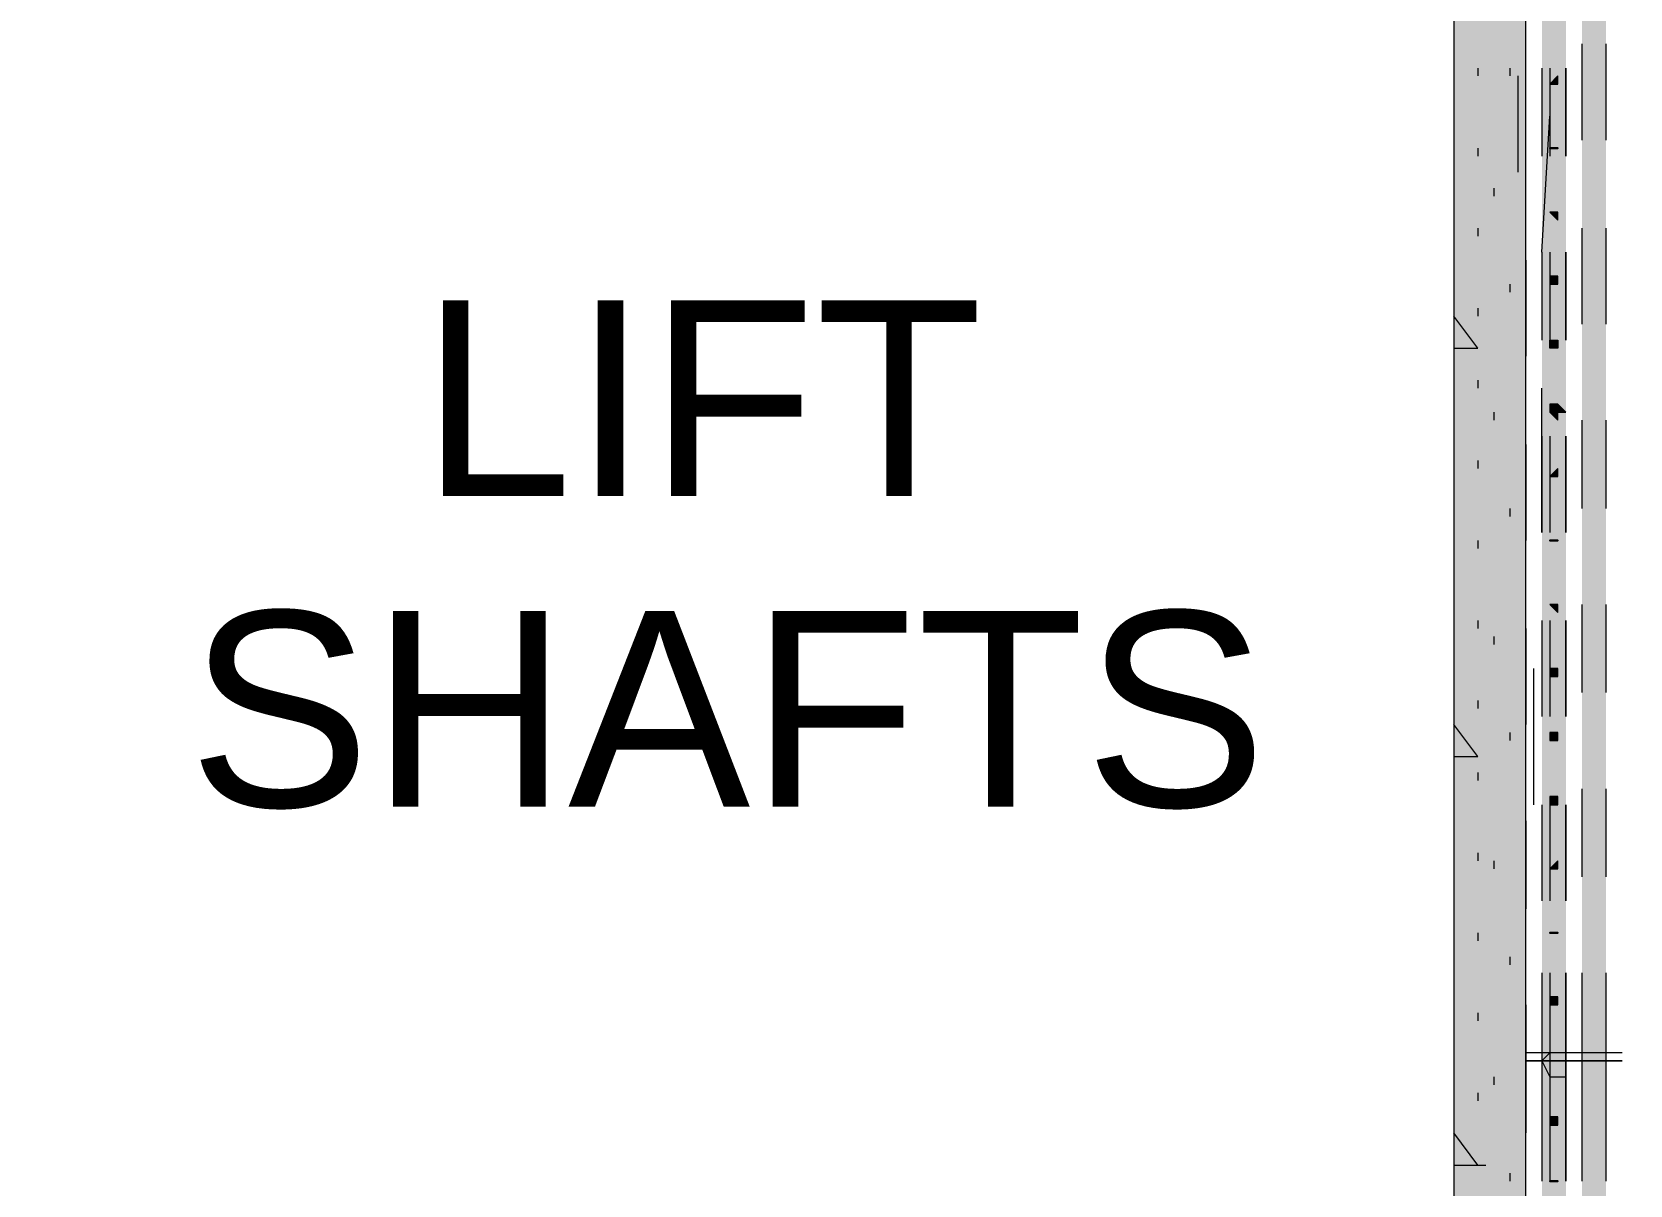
# Model space of a CAD drawing. Header units: inches. Extents: x 0.12 to 8.16, y 2.81 to 8.2.
# Drawn here: x 5.1242 to 5.4567, y 6.0258 to 6.2658 of the extents above; entities that cross this region are included whole.
import ezdxf

# ---------------------------------------------------------------- set-up
doc = ezdxf.new("R2010")
doc.units = ezdxf.units.IN
doc.header["$MEASUREMENT"] = 0
for name, color, linetype, true_color in [('PDF_Geometry', 7, 'Continuous', 0x029e21), ('PDF_Solid Fills', 7, 'Continuous', 0xffffff), ('PDF_Text', 7, 'Continuous', 0x5555ff)]:
    doc.layers.add(name, color=color, linetype=linetype, true_color=true_color)
doc.styles.add('PDF F2', font='arial.ttf')

msp = doc.modelspace()

# ---------------------------------------------------------------- hatches: boundary and pattern name
at = {"layer": 'PDF_Solid Fills', "transparency": 33554559}
for points in [[(5.44667, 6.33833), (5.44833, 6.345), (5.44833, 6.34333), (5.45, 6.34333), (5.45, 6.34167), (5.45, 6.34), (5.45167, 6.34), (5.45167, 6.33833), (5.45167, 6.33667), (5.45167, 6.335), (5.45167, 6.335), (5.45167, 6.33167), (5.45167, 6.06), (5.45167, 6.05833), (5.45167, 6.055), (5.44667, 6.055), (5.44667, 6.05833), (5.44667, 6.06), (5.44667, 6.33167), (5.44667, 6.335), (5.44667, 6.33667), (5.44667, 6.33667)], [(5.43833, 6.33), (5.44, 6.33667), (5.44, 6.33667), (5.44167, 6.335), (5.44167, 6.33333), (5.44333, 6.33167), (5.44333, 6.33167), (5.44333, 6.33), (5.44333, 6.32833), (5.44333, 6.32667), (5.44333, 6.32667), (5.44333, 6.32333), (5.44333, 6.06), (5.44333, 6.05833), (5.44333, 6.055), (5.43833, 6.055), (5.43833, 6.05833), (5.43833, 6.06), (5.43833, 6.32333), (5.43833, 6.32667), (5.43833, 6.32833), (5.43833, 6.32833), (5.43833, 6.33)], [(5.43833, 6.33167), (5.44, 6.335), (5.44, 6.335), (5.44167, 6.335), (5.44167, 6.33333), (5.44167, 6.33167), (5.44167, 6.33167), (5.44167, 6.33), (5.44333, 6.32833), (5.44333, 6.32667), (5.44333, 6.32667), (5.44333, 6.32333), (5.44333, 6.06), (5.44333, 6.05833), (5.44333, 6.055), (5.44, 6.055), (5.44, 6.05833), (5.44, 6.06), (5.43833, 6.32333), (5.43833, 6.32667), (5.43833, 6.32833), (5.43833, 6.33), (5.43833, 6.33), (5.43833, 6.33167), (5.43833, 6.33167), (5.43833, 6.33167)], [(5.44167, 6.255), (5.44167, 6.255), (5.44167, 6.255), (5.44, 6.255), (5.44, 6.255), (5.44, 6.255), (5.44167, 6.25667), (5.44167, 6.255)], [(5.44167, 6.22833), (5.44167, 6.22833), (5.44167, 6.22667), (5.44, 6.22833), (5.44, 6.22833), (5.44, 6.22833), (5.44167, 6.22833), (5.44167, 6.22833)], [(5.44167, 6.215), (5.44167, 6.21333), (5.44167, 6.21333), (5.44, 6.21333), (5.44, 6.215), (5.44, 6.215), (5.44167, 6.215), (5.44167, 6.215)], [(5.44167, 6.20167), (5.44167, 6.2), (5.44167, 6.2), (5.44, 6.2), (5.44, 6.20167), (5.44, 6.20167), (5.44167, 6.20167), (5.44167, 6.20167)], [(5.44333, 6.18667), (5.44167, 6.18667), (5.44167, 6.185), (5.44, 6.18667), (5.44, 6.18667), (5.44, 6.18833), (5.44167, 6.18833), (5.44167, 6.18833)], [(5.44167, 6.17333), (5.44167, 6.17333), (5.44167, 6.17333), (5.44, 6.17333), (5.44, 6.17333), (5.44, 6.17333), (5.44167, 6.175), (5.44167, 6.17333)], [(5.44167, 6.14667), (5.44167, 6.14667), (5.44167, 6.145), (5.44, 6.14667), (5.44, 6.14667), (5.44, 6.14667), (5.44167, 6.14667), (5.44167, 6.14667)], [(5.44167, 6.13333), (5.44167, 6.13167), (5.44167, 6.13167), (5.44, 6.13167), (5.44, 6.13333), (5.44, 6.13333), (5.44167, 6.13333), (5.44167, 6.13333)], [(5.44167, 6.11833), (5.44167, 6.11833), (5.44167, 6.11833), (5.44, 6.11833), (5.44, 6.11833), (5.44, 6.12), (5.44167, 6.12), (5.44167, 6.12)], [(5.44167, 6.105), (5.44167, 6.105), (5.44167, 6.105), (5.44, 6.105), (5.44, 6.105), (5.44, 6.10667), (5.44167, 6.10667), (5.44167, 6.10667)], [(5.44167, 6.09167), (5.44167, 6.09167), (5.44167, 6.09167), (5.44, 6.09167), (5.44, 6.09167), (5.44, 6.09167), (5.44167, 6.09333), (5.44167, 6.09167)], [(5.44167, 6.065), (5.44167, 6.06333), (5.44167, 6.06333), (5.44, 6.06333), (5.44, 6.065), (5.44, 6.065), (5.44167, 6.065), (5.44167, 6.065)], [(5.43833, 6.055), (5.44333, 6.055), (5.44333, 6.05167), (5.44333, 6.05167), (5.44333, 6.05), (5.44333, 5.83), (5.44333, 5.82667), (5.44333, 5.825), (5.44333, 5.825), (5.44333, 5.82333), (5.44333, 5.82333), (5.44333, 5.82), (5.43833, 5.82), (5.43833, 5.82333), (5.43833, 5.82333), (5.43833, 5.825), (5.43833, 5.825), (5.43833, 5.82667), (5.43833, 5.83), (5.43833, 6.05), (5.43833, 6.05167), (5.43833, 6.05167)], [(5.44, 6.055), (5.44333, 6.055), (5.44333, 6.05167), (5.44333, 6.05), (5.44333, 5.83), (5.44333, 5.82667), (5.44333, 5.825), (5.44333, 5.825), (5.44333, 5.82333), (5.44333, 5.82333), (5.44333, 5.82), (5.44, 5.82), (5.44, 5.82333), (5.44, 5.82333), (5.44, 5.825), (5.44, 5.825), (5.44, 5.82667), (5.44, 5.83), (5.44, 6.05), (5.44, 6.05167)], [(5.44667, 6.055), (5.45167, 6.055), (5.45167, 6.05167), (5.45167, 6.05167), (5.45167, 6.05), (5.45167, 5.83), (5.45167, 5.82667), (5.45167, 5.825), (5.45167, 5.825), (5.45167, 5.82333), (5.45167, 5.82333), (5.45167, 5.82), (5.44667, 5.82), (5.44667, 5.82333), (5.44667, 5.82333), (5.44667, 5.825), (5.44667, 5.825), (5.44667, 5.82667), (5.44667, 5.83), (5.44667, 6.05), (5.44667, 6.05167), (5.44667, 6.05167)], [(5.44333, 6.05167), (5.44333, 6.04833), (5.44167, 6.04833), (5.44, 6.04833), (5.43833, 6.05167), (5.44, 6.05333), (5.44167, 6.05333), (5.44333, 6.05333)], [(5.44167, 6.03833), (5.44167, 6.03833), (5.44167, 6.03833), (5.44, 6.03833), (5.44, 6.03833), (5.44, 6.04), (5.44167, 6.04), (5.44167, 6.04)]]:
    msp.add_hatch(color=256, dxfattribs=at).paths.add_polyline_path(points)

# ---------------------------------------------------------------- linework, layer by layer
at = {"layer": 'PDF_Geometry', "color": 7, "lineweight": 9}
msp.add_lwpolyline([(5.435, 6.01333), (5.435, 6.31333), (5.43333, 6.31333), (5.43333, 6.32667), (5.10667, 6.32667), (5.10667, 6.31333), (5.10667, 6), (5.10667, 5.98667), (5.10667, 5.68667), (5.10667, 5.67333), (5.43333, 5.67333), (5.43333, 5.68667)], dxfattribs=at)
msp.add_lwpolyline([(5.42, 6.01333), (5.12, 6.01333), (5.12, 6.31333), (5.42, 6.31333)], close=True, dxfattribs=at)
at = {"layer": 'PDF_Geometry', "color": 161, "lineweight": 13, "true_color": 0xaaaaff}
for points in [[(5.44667, 6.26333), (5.44667, 6.24333)], [(5.45167, 6.24333), (5.45167, 6.26333)], [(5.43833, 6.25833), (5.43833, 6.24)], [(5.44, 6.25833), (5.44, 6.24)], [(5.43333, 6.25667), (5.43333, 6.23667)], [(5.44, 6.255), (5.44, 6.255)], [(5.44, 6.255), (5.44, 6.255)], [(5.44167, 6.255), (5.44167, 6.255)], [(5.44167, 6.255), (5.44167, 6.255)], [(5.44167, 6.255), (5.44167, 6.255)], [(5.44, 6.24167), (5.44, 6.24167)], [(5.44, 6.24167), (5.44, 6.24167)], [(5.44167, 6.24167), (5.44167, 6.24167)], [(5.44167, 6.24167), (5.44167, 6.24167)], [(5.44167, 6.24167), (5.44167, 6.24167)], [(5.44167, 6.24167), (5.44167, 6.24167)], [(5.44, 6.22833), (5.44, 6.22833)], [(5.44, 6.22833), (5.44, 6.22833)], [(5.44167, 6.22833), (5.44167, 6.22833)], [(5.44167, 6.22833), (5.44167, 6.22833)], [(5.44167, 6.22833), (5.44167, 6.22833)], [(5.44667, 6.225), (5.44667, 6.205)], [(5.45167, 6.205), (5.45167, 6.225)], [(5.435, 6.21833), (5.435, 6.19833)], [(5.43833, 6.22), (5.43833, 6.20167)], [(5.44, 6.22), (5.44, 6.20167), (5.44167, 6.20167), (5.44167, 6.2), (5.44, 6.2), (5.44, 6.20167)], [(5.44, 6.215), (5.44, 6.215)], [(5.44167, 6.215), (5.44167, 6.215)], [(5.44167, 6.215), (5.44167, 6.215)], [(5.44167, 6.21333), (5.44167, 6.21333)], [(5.44, 6.20167), (5.44, 6.20167)], [(5.44167, 6.20167), (5.44167, 6.20167)], [(5.44167, 6.20167), (5.44167, 6.20167)], [(5.44167, 6.2), (5.44167, 6.2)], [(5.44167, 6.18833), (5.44167, 6.18833)], [(5.44, 6.18667), (5.44, 6.18667)], [(5.44667, 6.185), (5.44667, 6.16667)], [(5.45167, 6.16667), (5.45167, 6.185)], [(5.43833, 6.18167), (5.43833, 6.16167)], [(5.44, 6.18167), (5.44, 6.16167)], [(5.435, 6.18), (5.435, 6.16)], [(5.44, 6.17333), (5.44, 6.17333)], [(5.44, 6.17333), (5.44, 6.17333)], [(5.44167, 6.17333), (5.44167, 6.17333)], [(5.44167, 6.17333), (5.44167, 6.17333)], [(5.44167, 6.17333), (5.44167, 6.17333)], [(5.44, 6.16), (5.44, 6.16)], [(5.44, 6.16), (5.44, 6.16)], [(5.44167, 6.16), (5.44167, 6.16)], [(5.44167, 6.16), (5.44167, 6.16)], [(5.44167, 6.16), (5.44167, 6.16)], [(5.44167, 6.16), (5.44167, 6.16)], [(5.44, 6.14667), (5.44, 6.14667)], [(5.44, 6.14667), (5.44, 6.14667)], [(5.44167, 6.14667), (5.44167, 6.14667)], [(5.44167, 6.14667), (5.44167, 6.14667)], [(5.44167, 6.14667), (5.44167, 6.14667)], [(5.44667, 6.14667), (5.44667, 6.12833)], [(5.45167, 6.12833), (5.45167, 6.14667)], [(5.435, 6.14167), (5.435, 6.12167)], [(5.43833, 6.14333), (5.43833, 6.12333)], [(5.44, 6.14333), (5.44, 6.12333)], [(5.44, 6.13333), (5.44, 6.13333)], [(5.44167, 6.13333), (5.44167, 6.13333)], [(5.44167, 6.13333), (5.44167, 6.13333)], [(5.44167, 6.13167), (5.44167, 6.13167)], [(5.44, 6.11833), (5.44, 6.11833)], [(5.44167, 6.12), (5.44167, 6.12)], [(5.44167, 6.11833), (5.44167, 6.11833)], [(5.44167, 6.11833), (5.44167, 6.11833)], [(5.44667, 6.10833), (5.44667, 6.09)], [(5.45167, 6.09), (5.45167, 6.10833)], [(5.43833, 6.105), (5.43833, 6.085)], [(5.44, 6.105), (5.44167, 6.105), (5.44167, 6.10667), (5.44, 6.10667), (5.44, 6.105), (5.44, 6.085)], [(5.44, 6.105), (5.44, 6.105)], [(5.44167, 6.10667), (5.44167, 6.10667)], [(5.44167, 6.105), (5.44167, 6.105)], [(5.44167, 6.105), (5.44167, 6.105)], [(5.435, 6.10167), (5.435, 6.08333)], [(5.44, 6.09167), (5.44, 6.09167)], [(5.44, 6.09167), (5.44, 6.09167)], [(5.44167, 6.09167), (5.44167, 6.09167)], [(5.44167, 6.09167), (5.44167, 6.09167)], [(5.44167, 6.09167), (5.44167, 6.09167)], [(5.44, 6.07833), (5.44, 6.07833)], [(5.44, 6.07833), (5.44, 6.07833)], [(5.44167, 6.07833), (5.44167, 6.07833)], [(5.44167, 6.07833), (5.44167, 6.07833)], [(5.44167, 6.07833), (5.44167, 6.07833)], [(5.44167, 6.07833), (5.44167, 6.07833)], [(5.43833, 6.07), (5.43833, 6.06), (5.43833, 6.05833), (5.43833, 6.055), (5.43833, 6.05167), (5.43833, 6.05), (5.43833, 6.02667)], [(5.44, 6.07), (5.44, 6.06), (5.44, 6.05833), (5.44, 6.055), (5.44, 6.05167), (5.44, 6.05), (5.44, 6.02667), (5.44167, 6.02667), (5.44, 6.02667)], [(5.44667, 6.07), (5.44667, 6.06), (5.44667, 6.05833), (5.44667, 6.055), (5.44667, 6.05167), (5.44667, 6.05), (5.44667, 6.02667)], [(5.45167, 6.02667), (5.45167, 6.05), (5.45167, 6.05167), (5.45167, 6.055), (5.45167, 6.05833), (5.45167, 6.06), (5.45167, 6.07)], [(5.44, 6.065), (5.44, 6.065)], [(5.44167, 6.065), (5.44167, 6.065)], [(5.44167, 6.065), (5.44167, 6.065)], [(5.435, 6.06333), (5.435, 6.05167), (5.455, 6.05167), (5.435, 6.05167), (5.435, 6.03667)], [(5.44167, 6.06333), (5.44167, 6.06333)], [(5.455, 6.05333), (5.435, 6.05333)], [(5.44, 6.03833), (5.44, 6.03833)], [(5.44167, 6.04), (5.44167, 6.04)], [(5.44167, 6.03833), (5.44167, 6.03833)], [(5.44167, 6.03833), (5.44167, 6.03833)], [(5.44, 6.02667), (5.44, 6.02667)], [(5.44, 6.02667), (5.44, 6.02667)], [(5.44167, 6.02667), (5.44167, 6.02667)], [(5.44167, 6.02667), (5.44167, 6.02667)], [(5.44167, 6.02667), (5.44167, 6.02667)], [(5.44167, 6.02667), (5.44167, 6.02667)]]:
    msp.add_lwpolyline(points, dxfattribs=at)
at = {"layer": 'PDF_Geometry', "color": 85, "lineweight": 13, "true_color": 0x68b353}
for points in [[(5.425, 6.25833), (5.425, 6.25667)], [(5.43167, 6.25833), (5.43167, 6.25667)], [(5.425, 6.24167), (5.425, 6.24)], [(5.42833, 6.23333), (5.42833, 6.23167)], [(5.425, 6.225), (5.425, 6.22333)], [(5.43167, 6.21333), (5.43167, 6.21167)], [(5.425, 6.20833), (5.425, 6.20667)], [(5.42, 6.2), (5.425, 6.2), (5.42, 6.20667)], [(5.425, 6.19333), (5.425, 6.19167)], [(5.42833, 6.18667), (5.42833, 6.185)], [(5.425, 6.17667), (5.425, 6.175)], [(5.43167, 6.16667), (5.43167, 6.165)], [(5.425, 6.16), (5.425, 6.15833)], [(5.425, 6.14333), (5.425, 6.14167)], [(5.42833, 6.14), (5.42833, 6.13833)], [(5.425, 6.12667), (5.425, 6.125)], [(5.42, 6.115), (5.425, 6.115), (5.42, 6.12167)], [(5.43167, 6.12), (5.43167, 6.11833)], [(5.425, 6.11167), (5.425, 6.11)], [(5.425, 6.095), (5.425, 6.09333)], [(5.42833, 6.09333), (5.42833, 6.09167)], [(5.425, 6.07833), (5.425, 6.07667)], [(5.43167, 6.07333), (5.43167, 6.07167)], [(5.425, 6.06167), (5.425, 6.06)], [(5.42833, 6.04833), (5.42833, 6.04667)], [(5.425, 6.045), (5.425, 6.04333)], [(5.42, 6.03), (5.425, 6.03), (5.42, 6.03667)], [(5.425, 6.03), (5.42667, 6.03)], [(5.43167, 6.02833), (5.43167, 6.02667)]]:
    msp.add_lwpolyline(points, dxfattribs=at)
at = {"layer": 'PDF_Geometry', "color": 161, "lineweight": 13, "true_color": 0xaaaaff}
for points in [[(5.44333, 6.25833), (5.44333, 6.24)], [(5.44167, 6.255), (5.44167, 6.25667), (5.44, 6.255)], [(5.44167, 6.24167), (5.44, 6.24167)], [(5.44167, 6.22833), (5.44, 6.22833), (5.44167, 6.22667)], [(5.44333, 6.22), (5.44333, 6.20167)], [(5.44167, 6.215), (5.44, 6.215), (5.44, 6.21333), (5.44167, 6.21333)], [(5.44333, 6.18667), (5.44167, 6.18833), (5.44, 6.18833), (5.44, 6.18667), (5.44167, 6.185), (5.44167, 6.18667)], [(5.44333, 6.18167), (5.44333, 6.16167)], [(5.44167, 6.17333), (5.44167, 6.175), (5.44, 6.17333)], [(5.44167, 6.16), (5.44, 6.16)], [(5.44167, 6.14667), (5.44, 6.14667), (5.44167, 6.145)], [(5.44333, 6.14333), (5.44333, 6.12333)], [(5.44167, 6.13333), (5.44, 6.13333), (5.44, 6.13167), (5.44167, 6.13167)], [(5.44167, 6.11833), (5.44167, 6.12), (5.44, 6.12), (5.44, 6.11833)], [(5.44333, 6.105), (5.44333, 6.085)], [(5.44167, 6.09167), (5.44167, 6.09333), (5.44, 6.09167)], [(5.44167, 6.07833), (5.44, 6.07833)], [(5.44333, 6.07), (5.44333, 6.06), (5.44333, 6.05833), (5.44333, 6.055), (5.44333, 6.05167), (5.44333, 6.05), (5.44333, 6.02667), (5.44333, 6.05), (5.44333, 6.05167), (5.44333, 6.055), (5.44333, 6.05833), (5.44333, 6.06)], [(5.44167, 6.065), (5.44, 6.065), (5.44, 6.06333), (5.44167, 6.06333)], [(5.44333, 6.05167), (5.44333, 6.05333), (5.44167, 6.05333), (5.44, 6.05333), (5.43833, 6.05167), (5.44, 6.04833), (5.44167, 6.04833), (5.44333, 6.04833)], [(5.44167, 6.03833), (5.44167, 6.04), (5.44, 6.04), (5.44, 6.03833)]]:
    msp.add_lwpolyline(points, close=True, dxfattribs=at)
at = {"layer": 'PDF_Geometry', "color": 7, "lineweight": 13}
for points in [[(5.43833, 6.22), (5.44, 6.24833)], [(5.43833, 6.16167), (5.43833, 6.19167)], [(5.43667, 6.105), (5.43667, 6.13333)], [(5.435, 6.04667), (5.435, 6.07667)]]:
    msp.add_lwpolyline(points, dxfattribs=at)
at = {"layer": 'PDF_Geometry', "color": 7, "lineweight": 25}
for points in [[(5.44167, 6.24167), (5.44167, 6.24167), (5.44167, 6.24167), (5.44, 6.24167), (5.44, 6.24167), (5.44, 6.24167), (5.44167, 6.24167), (5.44167, 6.24167)], [(5.44167, 6.16), (5.44167, 6.16), (5.44167, 6.16), (5.44, 6.16), (5.44, 6.16), (5.44, 6.16), (5.44167, 6.16), (5.44167, 6.16)], [(5.44167, 6.07833), (5.44167, 6.07833), (5.44167, 6.07833), (5.44, 6.07833), (5.44, 6.07833), (5.44, 6.07833), (5.44167, 6.07833), (5.44167, 6.07833)], [(5.44167, 6.02667), (5.44167, 6.02667), (5.44167, 6.02667), (5.44, 6.02667), (5.44, 6.02667), (5.44, 6.02667), (5.44167, 6.02667), (5.44167, 6.02667)]]:
    msp.add_lwpolyline(points, close=True, dxfattribs=at)
for centre, radius in [((5.55583, 5.9375), 0.11419), ((5.56333, 5.9375), 0.11418), ((5.56417, 5.9375), 0.11419)]:
    msp.add_circle(centre, radius, dxfattribs=at)
at = {"layer": 'PDF_Solid Fills', "lineweight": 25, "transparency": 33554559}
msp.add_solid([(5.42, 6.31333), (5.435, 6.31333), (5.42, 6.01333), (5.435, 6.01333)], dxfattribs=at)

# ---------------------------------------------------------------- texts
at = {"layer": 'PDF_Text', "char_height": 0.040723, "attachment_point": 4, "style": 'PDF F2'}
for s, insert in [('LIFT', (5.205, 6.18963)), ('SHAFTS', (5.15667, 6.12463))]:
    msp.add_mtext(s, dxfattribs=dict(at, insert=insert))

doc.saveas('drawing.dxf')
